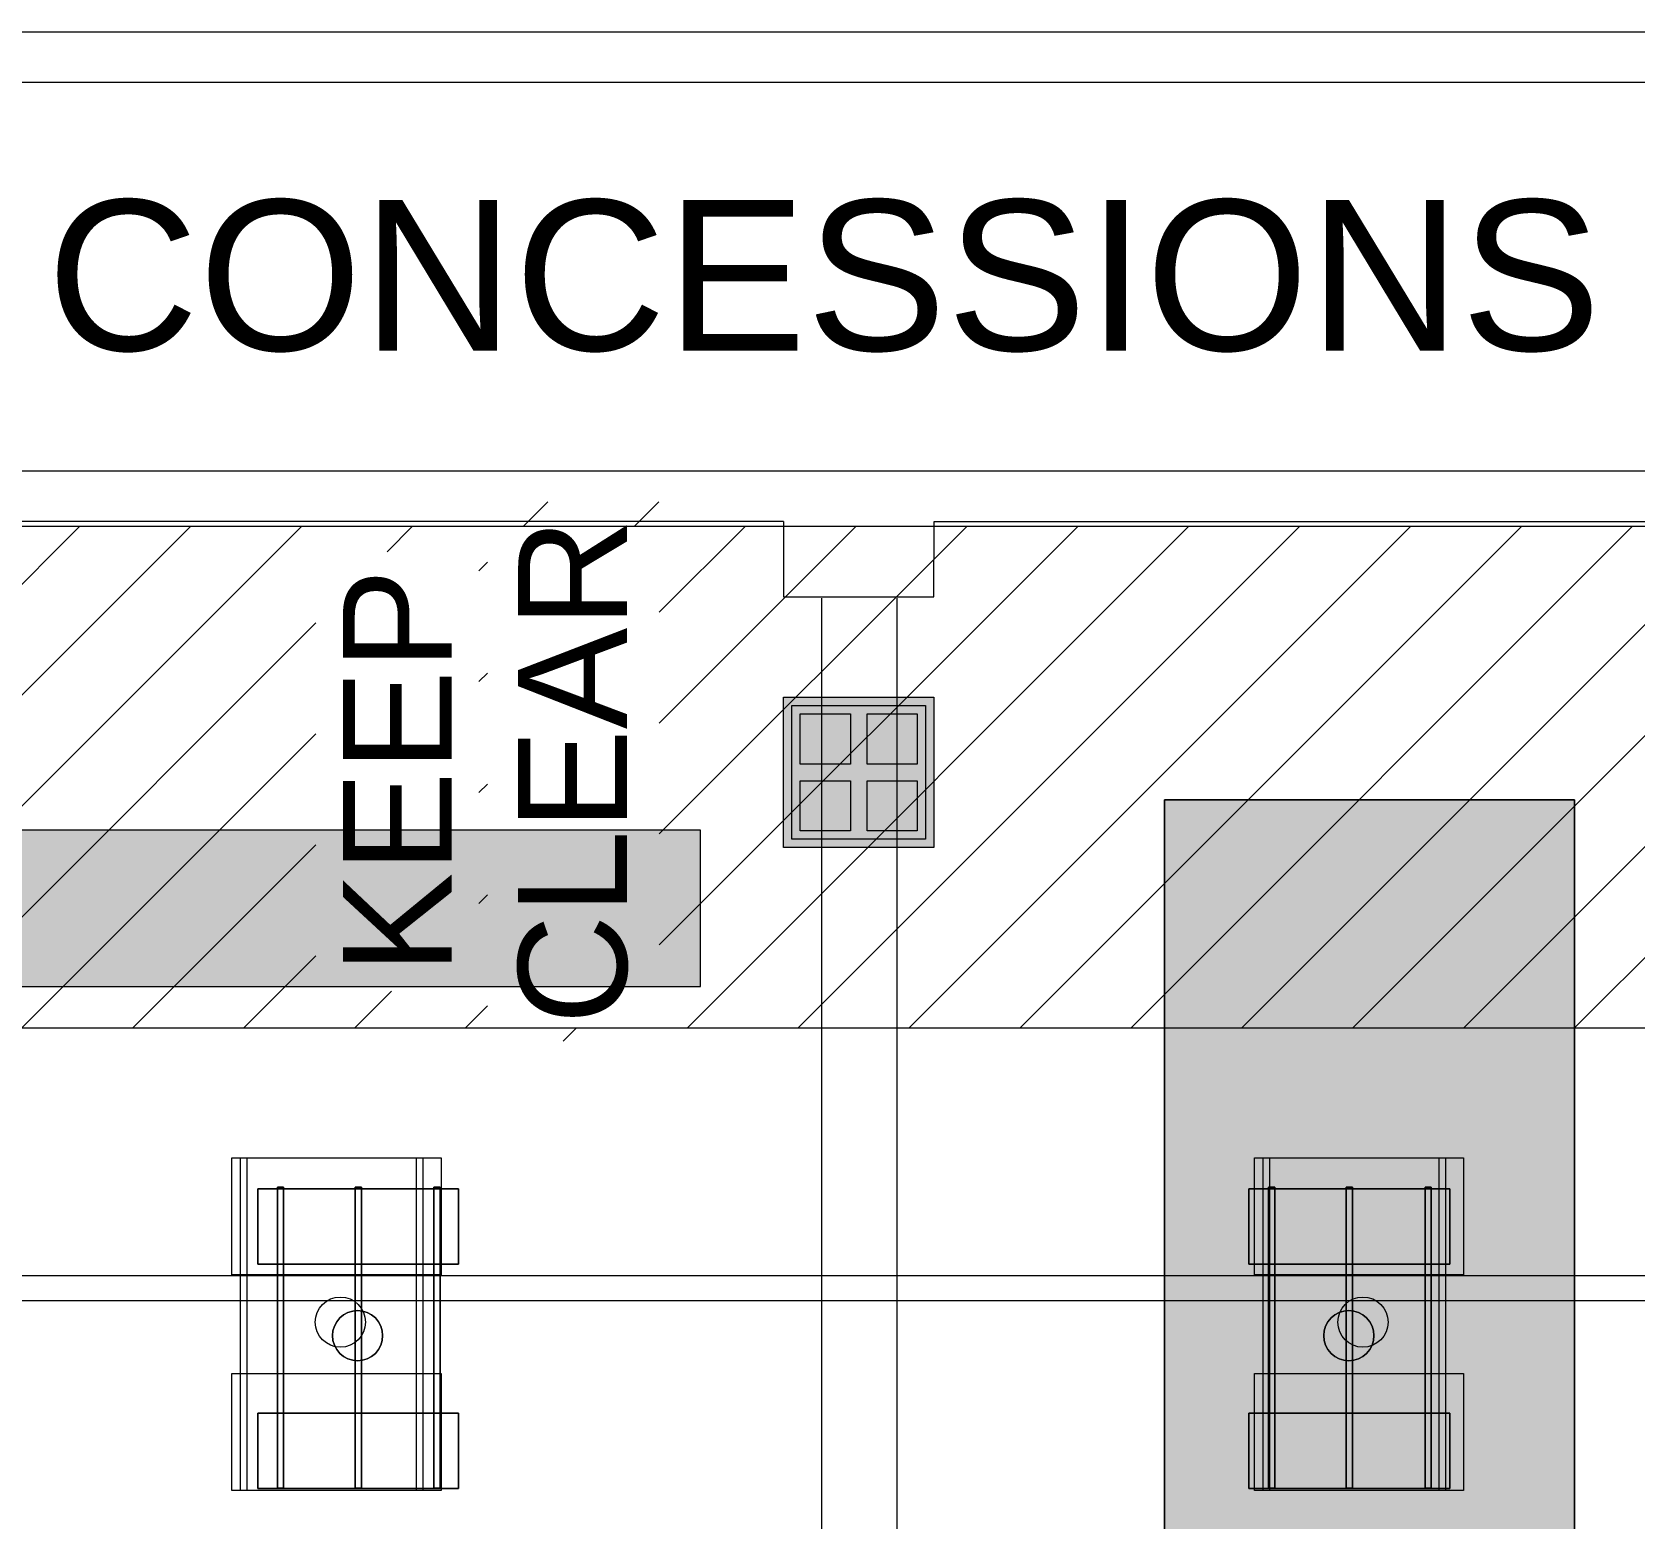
# Model space of a CAD drawing. Header units: inches. Extents: x -10671 to 1761, y -674 to 7170.
# Drawn here: x -3455.9 to -3072.7, y 3742.8 to 4098.3 of the extents above; entities that cross this region are included whole.
import ezdxf

# ---------------------------------------------------------------- set-up
doc = ezdxf.new("R2010")
doc.units = ezdxf.units.IN
doc.header["$LTSCALE"] = 19.2
doc.header["$MEASUREMENT"] = 0
for name, color, linetype, lineweight, true_color in [('DWG-bldg-utility box', 3, 'Continuous', 18, 0x00ff00), ('PDF', 6, 'Continuous', 5, 0xff00ff), ('Venue-Ceiling-HVAC', 7, 'Continuous', 5, 0xbbbbbb), ('Venue-Concession Area', 2, 'Continuous', 18, 0xffff00), ('Venue-Rigging Steel-High', 7, 'Continuous', 5, 0x800000), ('Venue-Rigging Steel-Low', 7, 'Continuous', 5, 0x0000dd), ('Venue-Text-Facility', 4, 'Continuous', 5, 0x00ffff)]:
    doc.layers.add(name, color=color, linetype=linetype, lineweight=lineweight, true_color=true_color)
for name, color, linetype, lineweight in [('Venue-Ceiling-Lights', 7, 'Continuous', 5), ('Venue-Floor Pockets', 7, 'Continuous', 5), ('Venue-Walls and Doors', 7, 'Continuous', 5)]:
    doc.layers.add(name, color=color, linetype=linetype, lineweight=lineweight)
doc.styles.add('Arial', font='Arial')
pattern_1 = [(45, (0, 0), (-13.25825, 13.25825), [])]

# ---------------------------------------------------------------- blocks, each defined once
blk = doc.blocks.new('FLOORBOX')
at = {"layer": 'Venue-Floor Pockets', "linetype": 'Continuous', "lineweight": 0, "true_color": 0xaaaaaa}
blk.add_hatch(color=253, dxfattribs=at).paths.add_polyline_path([(-18, 18), (18, 18), (18, -18), (-18, -18)])
at = {"layer": 'Venue-Floor Pockets', "linetype": 'Continuous', "lineweight": 0, "true_color": 0xbbbbbb}
blk.add_hatch(color=9, dxfattribs=at).paths.add_polyline_path([(-16, 16), (16, 16), (16, -16), (-16, -16)])
at = {"layer": 'Venue-Floor Pockets', "linetype": 'Continuous', "lineweight": 0, "true_color": 0xdddddd}
for points in [[(-14, 14), (-2, 14), (-2, 2), (-14, 2)], [(2, 14), (14, 14), (14, 2), (2, 2)], [(-14, -2), (-2, -2), (-2, -14), (-14, -14)], [(2, -2), (14, -2), (14, -14), (2, -14)]]:
    blk.add_hatch(color=254, dxfattribs=at).paths.add_polyline_path(points)
at = {"layer": 'Venue-Floor Pockets', "color": 7, "linetype": 'Continuous', "lineweight": 5, "flags": 128}
for points in [[(-18, 18), (18, 18), (18, -18), (-18, -18)], [(-16, 16), (16, 16), (16, -16), (-16, -16)], [(-14, 14), (-2, 14), (-2, 2), (-14, 2)], [(2, 14), (14, 14), (14, 2), (2, 2)], [(-14, -2), (-2, -2), (-2, -14), (-14, -14)], [(2, -2), (14, -2), (14, -14), (2, -14)]]:
    blk.add_lwpolyline(points, close=True, dxfattribs=at)
blk = doc.blocks.new('Group-1337-1')
at = {"layer": 'Venue-Ceiling-HVAC', "linetype": 'Continuous', "lineweight": 0, "true_color": 0xbbbbbb}
blk.add_hatch(color=9, dxfattribs=at).paths.add_polyline_path([(-3185.12, 3914.72), (-3087.12, 3914.72), (-3087.12, 3472.72), (-3185.12, 3472.72)])
at = {"layer": 'Venue-Ceiling-HVAC', "flags": 128}
blk.add_lwpolyline([(-3185.12, 3914.72), (-3087.12, 3914.72), (-3087.12, 3472.72), (-3185.12, 3472.72)], close=True, dxfattribs=at)
at = {"layer": 'Venue-Ceiling-HVAC'}
for points in [[(-3185.12, 3472.72, 510.05), (-3185.12, 3914.72, 510.05), (-3087.12, 3914.72, 510.05), (-3087.12, 3472.72, 510.05)], [(-3185.12, 3472.72, 510.05), (-3185.12, 3472.72, 564.05), (-3185.12, 3914.72, 564.05), (-3185.12, 3914.72, 510.05)], [(-3185.12, 3914.72, 510.05), (-3185.12, 3914.72, 564.05), (-3087.12, 3914.72, 564.05), (-3087.12, 3914.72, 510.05)], [(-3087.12, 3914.72, 510.05), (-3087.12, 3914.72, 564.05), (-3087.12, 3472.72, 564.05), (-3087.12, 3472.72, 510.05)]]:
    blk.add_3dface(points, dxfattribs=at)
blk = doc.blocks.new('Group-1542-1')
at = {"layer": 'PDF'}
for points, invisible_edges in [([(-3146.96, 3787.78, 398), (-3145.32, 3790.86, 398), (-3143.37, 3792.16, 398), (-3146.96, 3787.78, 398)], 15), ([(-3145.32, 3782.37, 398), (-3146.96, 3787.78, 398), (-3143.37, 3792.16, 398), (-3145.32, 3782.37, 398)], 15), ([(-3146.96, 3787.78, 398), (-3146.07, 3789.95, 398), (-3145.32, 3790.86, 398), (-3146.96, 3787.78, 398)], 13), ([(-3145.32, 3790.86, 388), (-3146.07, 3789.95, 388), (-3146.96, 3787.78, 388), (-3145.32, 3790.86, 388)], 14), ([(-3145.32, 3790.86, 388), (-3146.96, 3787.78, 388), (-3146.96, 3785.44, 388), (-3145.32, 3790.86, 388)], 15), ([(-3145.32, 3790.86, 388), (-3146.96, 3785.44, 388), (-3143.37, 3781.07, 388), (-3145.32, 3790.86, 388)], 15), ([(-3142.25, 3792.5, 388), (-3143.37, 3792.16, 388), (-3145.32, 3790.86, 388), (-3142.25, 3792.5, 388)], 14), ([(-3138.78, 3792.16, 388), (-3142.25, 3792.5, 388), (-3145.32, 3790.86, 388), (-3138.78, 3792.16, 388)], 15), ([(-3145.32, 3790.86, 398), (-3144.41, 3791.6, 398), (-3143.37, 3792.16, 398), (-3145.32, 3790.86, 398)], 12), ([(-3143.37, 3792.16, 398), (-3138.78, 3781.07, 398), (-3145.32, 3782.37, 398), (-3143.37, 3792.16, 398)], 15), ([(-3143.37, 3792.16, 388), (-3144.41, 3791.6, 388), (-3145.32, 3790.86, 388), (-3143.37, 3792.16, 388)], 12), ([(-3143.37, 3781.07, 388), (-3138.78, 3792.16, 388), (-3145.32, 3790.86, 388), (-3143.37, 3781.07, 388)], 15), ([(-3143.37, 3792.16, 398), (-3142.25, 3792.5, 398), (-3139.91, 3792.5, 398), (-3143.37, 3792.16, 398)], 14), ([(-3143.37, 3792.16, 398), (-3139.91, 3792.5, 398), (-3136.83, 3790.86, 398), (-3143.37, 3792.16, 398)], 15), ([(-3143.37, 3792.16, 398), (-3136.83, 3790.86, 398), (-3138.78, 3781.07, 398), (-3143.37, 3792.16, 398)], 15), ([(-3143.37, 3781.07, 388), (-3136.83, 3782.37, 388), (-3138.78, 3792.16, 388), (-3143.37, 3781.07, 388)], 15), ([(-3142.25, 3792.5, 398), (-3141.08, 3792.61, 398), (-3139.91, 3792.5, 398), (-3142.25, 3792.5, 398)], 12), ([(-3139.91, 3792.5, 388), (-3141.08, 3792.61, 388), (-3142.25, 3792.5, 388), (-3139.91, 3792.5, 388)], 12), ([(-3138.78, 3792.16, 388), (-3139.91, 3792.5, 388), (-3142.25, 3792.5, 388), (-3138.78, 3792.16, 388)], 14), ([(-3139.91, 3792.5, 398), (-3138.78, 3792.16, 398), (-3136.83, 3790.86, 398), (-3139.91, 3792.5, 398)], 14), ([(-3138.78, 3792.16, 398), (-3137.74, 3791.6, 398), (-3136.83, 3790.86, 398), (-3138.78, 3792.16, 398)], 12), ([(-3136.83, 3790.86, 388), (-3137.74, 3791.6, 388), (-3138.78, 3792.16, 388), (-3136.83, 3790.86, 388)], 12), ([(-3135.19, 3787.78, 388), (-3136.83, 3790.86, 388), (-3138.78, 3792.16, 388), (-3135.19, 3787.78, 388)], 15), ([(-3136.83, 3782.37, 388), (-3135.19, 3787.78, 388), (-3138.78, 3792.16, 388), (-3136.83, 3782.37, 388)], 15), ([(-3136.83, 3790.86, 398), (-3135.19, 3785.44, 398), (-3138.78, 3781.07, 398), (-3136.83, 3790.86, 398)], 15), ([(-3136.83, 3790.86, 398), (-3136.09, 3789.95, 398), (-3135.19, 3787.78, 398), (-3136.83, 3790.86, 398)], 14), ([(-3136.83, 3790.86, 398), (-3135.19, 3787.78, 398), (-3135.19, 3785.44, 398), (-3136.83, 3790.86, 398)], 15), ([(-3135.19, 3787.78, 388), (-3136.09, 3789.95, 388), (-3136.83, 3790.86, 388), (-3135.19, 3787.78, 388)], 13), ([(-3146.96, 3785.44, 398), (-3147.08, 3786.61, 398), (-3146.96, 3787.78, 398), (-3146.96, 3785.44, 398)], 12), ([(-3146.96, 3787.78, 388), (-3147.08, 3786.61, 388), (-3146.96, 3785.44, 388), (-3146.96, 3787.78, 388)], 12), ([(-3146.96, 3787.78, 398), (-3146.62, 3788.91, 398), (-3146.07, 3789.95, 398), (-3146.96, 3787.78, 398)], 12), ([(-3146.07, 3789.95, 388), (-3146.62, 3788.91, 388), (-3146.96, 3787.78, 388), (-3146.07, 3789.95, 388)], 12), ([(-3145.32, 3782.37, 398), (-3146.96, 3785.44, 398), (-3146.96, 3787.78, 398), (-3145.32, 3782.37, 398)], 15), ([(-3136.83, 3782.37, 388), (-3135.19, 3785.44, 388), (-3135.19, 3787.78, 388), (-3136.83, 3782.37, 388)], 15), ([(-3136.09, 3789.95, 398), (-3135.53, 3788.91, 398), (-3135.19, 3787.78, 398), (-3136.09, 3789.95, 398)], 12), ([(-3135.19, 3787.78, 388), (-3135.53, 3788.91, 388), (-3136.09, 3789.95, 388), (-3135.19, 3787.78, 388)], 12), ([(-3135.19, 3787.78, 398), (-3135.08, 3786.61, 398), (-3135.19, 3785.44, 398), (-3135.19, 3787.78, 398)], 12), ([(-3135.19, 3785.44, 388), (-3135.08, 3786.61, 388), (-3135.19, 3787.78, 388), (-3135.19, 3785.44, 388)], 12), ([(-3146.07, 3783.28, 398), (-3146.62, 3784.32, 398), (-3146.96, 3785.44, 398), (-3146.07, 3783.28, 398)], 12), ([(-3145.32, 3782.37, 398), (-3146.07, 3783.28, 398), (-3146.96, 3785.44, 398), (-3145.32, 3782.37, 398)], 14), ([(-3146.96, 3785.44, 388), (-3146.62, 3784.32, 388), (-3146.07, 3783.28, 388), (-3146.96, 3785.44, 388)], 12), ([(-3146.96, 3785.44, 388), (-3146.07, 3783.28, 388), (-3145.32, 3782.37, 388), (-3146.96, 3785.44, 388)], 13), ([(-3146.96, 3785.44, 388), (-3145.32, 3782.37, 388), (-3143.37, 3781.07, 388), (-3146.96, 3785.44, 388)], 15), ([(-3135.19, 3785.44, 398), (-3136.83, 3782.37, 398), (-3138.78, 3781.07, 398), (-3135.19, 3785.44, 398)], 15), ([(-3135.19, 3785.44, 398), (-3136.09, 3783.28, 398), (-3136.83, 3782.37, 398), (-3135.19, 3785.44, 398)], 13), ([(-3136.83, 3782.37, 388), (-3136.09, 3783.28, 388), (-3135.19, 3785.44, 388), (-3136.83, 3782.37, 388)], 14), ([(-3135.19, 3785.44, 398), (-3135.53, 3784.32, 398), (-3136.09, 3783.28, 398), (-3135.19, 3785.44, 398)], 12), ([(-3136.09, 3783.28, 388), (-3135.53, 3784.32, 388), (-3135.19, 3785.44, 388), (-3136.09, 3783.28, 388)], 12), ([(-3143.37, 3781.07, 398), (-3144.41, 3781.63, 398), (-3145.32, 3782.37, 398), (-3143.37, 3781.07, 398)], 12), ([(-3142.25, 3780.73, 398), (-3143.37, 3781.07, 398), (-3145.32, 3782.37, 398), (-3142.25, 3780.73, 398)], 14), ([(-3138.78, 3781.07, 398), (-3142.25, 3780.73, 398), (-3145.32, 3782.37, 398), (-3138.78, 3781.07, 398)], 15), ([(-3145.32, 3782.37, 388), (-3144.41, 3781.63, 388), (-3143.37, 3781.07, 388), (-3145.32, 3782.37, 388)], 12), ([(-3143.37, 3781.07, 388), (-3139.91, 3780.73, 388), (-3136.83, 3782.37, 388), (-3143.37, 3781.07, 388)], 15), ([(-3143.37, 3781.07, 388), (-3142.25, 3780.73, 388), (-3139.91, 3780.73, 388), (-3143.37, 3781.07, 388)], 14), ([(-3138.78, 3781.07, 398), (-3139.91, 3780.73, 398), (-3142.25, 3780.73, 398), (-3138.78, 3781.07, 398)], 14), ([(-3139.91, 3780.73, 398), (-3141.08, 3780.61, 398), (-3142.25, 3780.73, 398), (-3139.91, 3780.73, 398)], 12), ([(-3142.25, 3780.73, 388), (-3141.08, 3780.61, 388), (-3139.91, 3780.73, 388), (-3142.25, 3780.73, 388)], 12), ([(-3139.91, 3780.73, 388), (-3138.78, 3781.07, 388), (-3136.83, 3782.37, 388), (-3139.91, 3780.73, 388)], 14), ([(-3136.83, 3782.37, 398), (-3137.74, 3781.63, 398), (-3138.78, 3781.07, 398), (-3136.83, 3782.37, 398)], 12), ([(-3138.78, 3781.07, 388), (-3137.74, 3781.63, 388), (-3136.83, 3782.37, 388), (-3138.78, 3781.07, 388)], 12)]:
    blk.add_3dface(points, dxfattribs=dict(at, invisible_edges=invisible_edges))
for points in [[(-3146.07, 3789.95, 388), (-3146.07, 3789.95, 398), (-3145.32, 3790.86, 398), (-3145.32, 3790.86, 388)], [(-3145.32, 3790.86, 388), (-3145.32, 3790.86, 398), (-3144.41, 3791.6, 398), (-3144.41, 3791.6, 388)], [(-3144.41, 3791.6, 388), (-3144.41, 3791.6, 398), (-3143.37, 3792.16, 398), (-3143.37, 3792.16, 388)], [(-3143.37, 3792.16, 388), (-3143.37, 3792.16, 398), (-3142.25, 3792.5, 398), (-3142.25, 3792.5, 388)], [(-3142.25, 3792.5, 388), (-3142.25, 3792.5, 398), (-3141.08, 3792.61, 398), (-3141.08, 3792.61, 388)], [(-3141.08, 3792.61, 388), (-3141.08, 3792.61, 398), (-3139.91, 3792.5, 398), (-3139.91, 3792.5, 388)], [(-3139.91, 3792.5, 388), (-3139.91, 3792.5, 398), (-3138.78, 3792.16, 398), (-3138.78, 3792.16, 388)], [(-3138.78, 3792.16, 388), (-3138.78, 3792.16, 398), (-3137.74, 3791.6, 398), (-3137.74, 3791.6, 388)], [(-3137.74, 3791.6, 388), (-3137.74, 3791.6, 398), (-3136.83, 3790.86, 398), (-3136.83, 3790.86, 388)], [(-3136.83, 3790.86, 388), (-3136.83, 3790.86, 398), (-3136.09, 3789.95, 398), (-3136.09, 3789.95, 388)], [(-3147.08, 3786.61, 388), (-3147.08, 3786.61, 398), (-3146.96, 3787.78, 398), (-3146.96, 3787.78, 388)], [(-3146.96, 3785.44, 388), (-3146.96, 3785.44, 398), (-3147.08, 3786.61, 398), (-3147.08, 3786.61, 388)], [(-3146.96, 3787.78, 388), (-3146.96, 3787.78, 398), (-3146.62, 3788.91, 398), (-3146.62, 3788.91, 388)], [(-3146.62, 3788.91, 388), (-3146.62, 3788.91, 398), (-3146.07, 3789.95, 398), (-3146.07, 3789.95, 388)], [(-3136.09, 3789.95, 388), (-3136.09, 3789.95, 398), (-3135.53, 3788.91, 398), (-3135.53, 3788.91, 388)], [(-3135.53, 3788.91, 388), (-3135.53, 3788.91, 398), (-3135.19, 3787.78, 398), (-3135.19, 3787.78, 388)], [(-3135.19, 3787.78, 388), (-3135.19, 3787.78, 398), (-3135.08, 3786.61, 398), (-3135.08, 3786.61, 388)], [(-3135.08, 3786.61, 388), (-3135.08, 3786.61, 398), (-3135.19, 3785.44, 398), (-3135.19, 3785.44, 388)], [(-3146.62, 3784.32, 388), (-3146.62, 3784.32, 398), (-3146.96, 3785.44, 398), (-3146.96, 3785.44, 388)], [(-3146.07, 3783.28, 388), (-3146.07, 3783.28, 398), (-3146.62, 3784.32, 398), (-3146.62, 3784.32, 388)], [(-3145.32, 3782.37, 388), (-3145.32, 3782.37, 398), (-3146.07, 3783.28, 398), (-3146.07, 3783.28, 388)], [(-3136.09, 3783.28, 388), (-3136.09, 3783.28, 398), (-3136.83, 3782.37, 398), (-3136.83, 3782.37, 388)], [(-3135.53, 3784.32, 388), (-3135.53, 3784.32, 398), (-3136.09, 3783.28, 398), (-3136.09, 3783.28, 388)], [(-3135.19, 3785.44, 388), (-3135.19, 3785.44, 398), (-3135.53, 3784.32, 398), (-3135.53, 3784.32, 388)], [(-3144.41, 3781.63, 388), (-3144.41, 3781.63, 398), (-3145.32, 3782.37, 398), (-3145.32, 3782.37, 388)], [(-3143.37, 3781.07, 388), (-3143.37, 3781.07, 398), (-3144.41, 3781.63, 398), (-3144.41, 3781.63, 388)], [(-3142.25, 3780.73, 388), (-3142.25, 3780.73, 398), (-3143.37, 3781.07, 398), (-3143.37, 3781.07, 388)], [(-3141.08, 3780.61, 388), (-3141.08, 3780.61, 398), (-3142.25, 3780.73, 398), (-3142.25, 3780.73, 388)], [(-3139.91, 3780.73, 388), (-3139.91, 3780.73, 398), (-3141.08, 3780.61, 398), (-3141.08, 3780.61, 388)], [(-3138.78, 3781.07, 388), (-3138.78, 3781.07, 398), (-3139.91, 3780.73, 398), (-3139.91, 3780.73, 388)], [(-3137.74, 3781.63, 388), (-3137.74, 3781.63, 398), (-3138.78, 3781.07, 398), (-3138.78, 3781.07, 388)], [(-3136.83, 3782.37, 388), (-3136.83, 3782.37, 398), (-3137.74, 3781.63, 398), (-3137.74, 3781.63, 388)]]:
    blk.add_3dface(points, dxfattribs=at)
blk = doc.blocks.new('Group-1543-1')
at = {"layer": 'PDF'}
for points in [[(-3164.95, 3821.72, 393.91), (-3164.95, 3821.72, 397.91), (-3116.95, 3821.72, 397.91), (-3116.95, 3821.72, 393.91)], [(-3164.95, 3803.72, 393.91), (-3164.95, 3803.72, 397.91), (-3164.95, 3821.72, 397.91), (-3164.95, 3821.72, 393.91)], [(-3116.95, 3821.72, 397.91), (-3164.95, 3821.72, 397.91), (-3164.95, 3803.72, 397.91), (-3116.95, 3803.72, 397.91)], [(-3116.95, 3803.72, 393.91), (-3164.95, 3803.72, 393.91), (-3164.95, 3821.72, 393.91), (-3116.95, 3821.72, 393.91)], [(-3116.95, 3821.72, 393.91), (-3116.95, 3821.72, 397.91), (-3116.95, 3803.72, 397.91), (-3116.95, 3803.72, 393.91)], [(-3116.95, 3803.72, 393.91), (-3116.95, 3803.72, 397.91), (-3164.95, 3803.72, 397.91), (-3164.95, 3803.72, 393.91)]]:
    blk.add_3dface(points, dxfattribs=at)
blk = doc.blocks.new('Group-1544-1')
at = {"layer": 'PDF'}
for points in [[(-3122.85, 3822.11, 397.97), (-3122.85, 3822.11, 398.97), (-3121.35, 3822.11, 398.97), (-3121.35, 3822.11, 397.97)], [(-3122.85, 3750.11, 397.97), (-3122.85, 3750.11, 398.97), (-3122.85, 3822.11, 398.97), (-3122.85, 3822.11, 397.97)], [(-3121.35, 3822.11, 398.97), (-3122.85, 3822.11, 398.97), (-3122.85, 3750.11, 398.97), (-3121.35, 3750.11, 398.97)], [(-3121.35, 3750.11, 397.97), (-3122.85, 3750.11, 397.97), (-3122.85, 3822.11, 397.97), (-3121.35, 3822.11, 397.97)], [(-3121.35, 3822.11, 397.97), (-3121.35, 3822.11, 398.97), (-3121.35, 3750.11, 398.97), (-3121.35, 3750.11, 397.97)], [(-3121.35, 3750.11, 397.97), (-3121.35, 3750.11, 398.97), (-3122.85, 3750.11, 398.97), (-3122.85, 3750.11, 397.97)]]:
    blk.add_3dface(points, dxfattribs=at)
blk = doc.blocks.new('Group-1545-1')
at = {"layer": 'PDF'}
for points in [[(-3141.67, 3822.11, 397.97), (-3141.67, 3822.11, 398.97), (-3140.17, 3822.11, 398.97), (-3140.17, 3822.11, 397.97)], [(-3141.67, 3750.11, 397.97), (-3141.67, 3750.11, 398.97), (-3141.67, 3822.11, 398.97), (-3141.67, 3822.11, 397.97)], [(-3140.17, 3822.11, 398.97), (-3141.67, 3822.11, 398.97), (-3141.67, 3750.11, 398.97), (-3140.17, 3750.11, 398.97)], [(-3140.17, 3750.11, 397.97), (-3141.67, 3750.11, 397.97), (-3141.67, 3822.11, 397.97), (-3140.17, 3822.11, 397.97)], [(-3140.17, 3822.11, 397.97), (-3140.17, 3822.11, 398.97), (-3140.17, 3750.11, 398.97), (-3140.17, 3750.11, 397.97)], [(-3140.17, 3750.11, 397.97), (-3140.17, 3750.11, 398.97), (-3141.67, 3750.11, 398.97), (-3141.67, 3750.11, 397.97)]]:
    blk.add_3dface(points, dxfattribs=at)
blk = doc.blocks.new('Group-1546-1')
at = {"layer": 'PDF'}
for points in [[(-3160.26, 3822.11, 397.97), (-3160.26, 3822.11, 398.97), (-3158.76, 3822.11, 398.97), (-3158.76, 3822.11, 397.97)], [(-3160.26, 3750.11, 397.97), (-3160.26, 3750.11, 398.97), (-3160.26, 3822.11, 398.97), (-3160.26, 3822.11, 397.97)], [(-3158.76, 3822.11, 398.97), (-3160.26, 3822.11, 398.97), (-3160.26, 3750.11, 398.97), (-3158.76, 3750.11, 398.97)], [(-3158.76, 3750.11, 397.97), (-3160.26, 3750.11, 397.97), (-3160.26, 3822.11, 397.97), (-3158.76, 3822.11, 397.97)], [(-3158.76, 3822.11, 397.97), (-3158.76, 3822.11, 398.97), (-3158.76, 3750.11, 398.97), (-3158.76, 3750.11, 397.97)], [(-3158.76, 3750.11, 397.97), (-3158.76, 3750.11, 398.97), (-3160.26, 3750.11, 398.97), (-3160.26, 3750.11, 397.97)]]:
    blk.add_3dface(points, dxfattribs=at)
blk = doc.blocks.new('Group-1547-1')
at = {"layer": 'PDF'}
for points in [[(-3164.95, 3768.09, 393.91), (-3164.95, 3768.09, 397.91), (-3116.95, 3768.09, 397.91), (-3116.95, 3768.09, 393.91)], [(-3164.95, 3750.09, 393.91), (-3164.95, 3750.09, 397.91), (-3164.95, 3768.09, 397.91), (-3164.95, 3768.09, 393.91)], [(-3116.95, 3768.09, 397.91), (-3164.95, 3768.09, 397.91), (-3164.95, 3750.09, 397.91), (-3116.95, 3750.09, 397.91)], [(-3116.95, 3750.09, 393.91), (-3164.95, 3750.09, 393.91), (-3164.95, 3768.09, 393.91), (-3116.95, 3768.09, 393.91)], [(-3116.95, 3768.09, 393.91), (-3116.95, 3768.09, 397.91), (-3116.95, 3750.09, 397.91), (-3116.95, 3750.09, 393.91)], [(-3116.95, 3750.09, 393.91), (-3116.95, 3750.09, 397.91), (-3164.95, 3750.09, 397.91), (-3164.95, 3750.09, 393.91)]]:
    blk.add_3dface(points, dxfattribs=at)
blk = doc.blocks.new('Group-1548-1')
at = {"layer": 'PDF'}
for name in ['Group-1543-1', 'Group-1546-1', 'Group-1545-1', 'Group-1544-1', 'Group-1542-1', 'Group-1547-1']:
    blk.add_blockref(name, (0, 0), dxfattribs=at)
blk = doc.blocks.new('Group-1626-1')
at = {"layer": 'PDF'}
for points, invisible_edges in [([(-3383.96, 3787.78, 398), (-3382.32, 3790.86, 398), (-3380.37, 3792.16, 398), (-3383.96, 3787.78, 398)], 15), ([(-3383.96, 3785.44, 398), (-3383.96, 3787.78, 398), (-3380.37, 3792.16, 398), (-3383.96, 3785.44, 398)], 15), ([(-3383.96, 3785.44, 398), (-3380.37, 3792.16, 398), (-3375.78, 3792.16, 398), (-3383.96, 3785.44, 398)], 15), ([(-3383.96, 3785.44, 398), (-3375.78, 3792.16, 398), (-3372.19, 3785.44, 398), (-3383.96, 3785.44, 398)], 15), ([(-3380.37, 3792.16, 388), (-3382.32, 3790.86, 388), (-3383.96, 3787.78, 388), (-3380.37, 3792.16, 388)], 15), ([(-3372.19, 3787.78, 388), (-3380.37, 3792.16, 388), (-3383.96, 3787.78, 388), (-3372.19, 3787.78, 388)], 15), ([(-3383.96, 3787.78, 398), (-3383.07, 3789.95, 398), (-3382.32, 3790.86, 398), (-3383.96, 3787.78, 398)], 13), ([(-3382.32, 3790.86, 388), (-3383.07, 3789.95, 388), (-3383.96, 3787.78, 388), (-3382.32, 3790.86, 388)], 14), ([(-3382.32, 3790.86, 398), (-3381.41, 3791.6, 398), (-3380.37, 3792.16, 398), (-3382.32, 3790.86, 398)], 12), ([(-3380.37, 3792.16, 388), (-3381.41, 3791.6, 388), (-3382.32, 3790.86, 388), (-3380.37, 3792.16, 388)], 12), ([(-3380.37, 3792.16, 398), (-3379.25, 3792.5, 398), (-3376.91, 3792.5, 398), (-3380.37, 3792.16, 398)], 14), ([(-3380.37, 3792.16, 398), (-3376.91, 3792.5, 398), (-3375.78, 3792.16, 398), (-3380.37, 3792.16, 398)], 13), ([(-3376.91, 3792.5, 388), (-3379.25, 3792.5, 388), (-3380.37, 3792.16, 388), (-3376.91, 3792.5, 388)], 13), ([(-3375.78, 3792.16, 388), (-3376.91, 3792.5, 388), (-3380.37, 3792.16, 388), (-3375.78, 3792.16, 388)], 14), ([(-3372.19, 3787.78, 388), (-3375.78, 3792.16, 388), (-3380.37, 3792.16, 388), (-3372.19, 3787.78, 388)], 15), ([(-3379.25, 3792.5, 398), (-3378.08, 3792.61, 398), (-3376.91, 3792.5, 398), (-3379.25, 3792.5, 398)], 12), ([(-3376.91, 3792.5, 388), (-3378.08, 3792.61, 388), (-3379.25, 3792.5, 388), (-3376.91, 3792.5, 388)], 12), ([(-3375.78, 3792.16, 398), (-3374.74, 3791.6, 398), (-3373.83, 3790.86, 398), (-3375.78, 3792.16, 398)], 12), ([(-3375.78, 3792.16, 398), (-3373.83, 3790.86, 398), (-3373.09, 3789.95, 398), (-3375.78, 3792.16, 398)], 13), ([(-3375.78, 3792.16, 398), (-3373.09, 3789.95, 398), (-3372.19, 3785.44, 398), (-3375.78, 3792.16, 398)], 15), ([(-3373.83, 3790.86, 388), (-3374.74, 3791.6, 388), (-3375.78, 3792.16, 388), (-3373.83, 3790.86, 388)], 12), ([(-3373.09, 3789.95, 388), (-3373.83, 3790.86, 388), (-3375.78, 3792.16, 388), (-3373.09, 3789.95, 388)], 14), ([(-3372.19, 3787.78, 388), (-3373.09, 3789.95, 388), (-3375.78, 3792.16, 388), (-3372.19, 3787.78, 388)], 15), ([(-3383.96, 3785.44, 398), (-3384.08, 3786.61, 398), (-3383.96, 3787.78, 398), (-3383.96, 3785.44, 398)], 12), ([(-3383.96, 3787.78, 388), (-3384.08, 3786.61, 388), (-3383.96, 3785.44, 388), (-3383.96, 3787.78, 388)], 12), ([(-3383.96, 3787.78, 398), (-3383.62, 3788.91, 398), (-3383.07, 3789.95, 398), (-3383.96, 3787.78, 398)], 12), ([(-3383.07, 3789.95, 388), (-3383.62, 3788.91, 388), (-3383.96, 3787.78, 388), (-3383.07, 3789.95, 388)], 12), ([(-3383.96, 3787.78, 388), (-3383.96, 3785.44, 388), (-3380.37, 3781.07, 388), (-3383.96, 3787.78, 388)], 15), ([(-3383.96, 3787.78, 388), (-3380.37, 3781.07, 388), (-3375.78, 3781.07, 388), (-3383.96, 3787.78, 388)], 15), ([(-3383.96, 3787.78, 388), (-3375.78, 3781.07, 388), (-3372.19, 3787.78, 388), (-3383.96, 3787.78, 388)], 15), ([(-3375.78, 3781.07, 388), (-3373.09, 3783.28, 388), (-3372.19, 3787.78, 388), (-3375.78, 3781.07, 388)], 15), ([(-3373.09, 3789.95, 398), (-3372.53, 3788.91, 398), (-3372.19, 3787.78, 398), (-3373.09, 3789.95, 398)], 12), ([(-3373.09, 3789.95, 398), (-3372.19, 3787.78, 398), (-3372.19, 3785.44, 398), (-3373.09, 3789.95, 398)], 15), ([(-3372.19, 3787.78, 388), (-3372.53, 3788.91, 388), (-3373.09, 3789.95, 388), (-3372.19, 3787.78, 388)], 12), ([(-3373.09, 3783.28, 388), (-3372.19, 3785.44, 388), (-3372.19, 3787.78, 388), (-3373.09, 3783.28, 388)], 15), ([(-3372.19, 3787.78, 398), (-3372.08, 3786.61, 398), (-3372.19, 3785.44, 398), (-3372.19, 3787.78, 398)], 12), ([(-3372.19, 3785.44, 388), (-3372.08, 3786.61, 388), (-3372.19, 3787.78, 388), (-3372.19, 3785.44, 388)], 12), ([(-3383.07, 3783.28, 398), (-3383.62, 3784.32, 398), (-3383.96, 3785.44, 398), (-3383.07, 3783.28, 398)], 12), ([(-3382.32, 3782.37, 398), (-3383.07, 3783.28, 398), (-3383.96, 3785.44, 398), (-3382.32, 3782.37, 398)], 14), ([(-3380.37, 3781.07, 398), (-3382.32, 3782.37, 398), (-3383.96, 3785.44, 398), (-3380.37, 3781.07, 398)], 15), ([(-3372.19, 3785.44, 398), (-3380.37, 3781.07, 398), (-3383.96, 3785.44, 398), (-3372.19, 3785.44, 398)], 15), ([(-3383.96, 3785.44, 388), (-3383.62, 3784.32, 388), (-3383.07, 3783.28, 388), (-3383.96, 3785.44, 388)], 12), ([(-3383.96, 3785.44, 388), (-3383.07, 3783.28, 388), (-3382.32, 3782.37, 388), (-3383.96, 3785.44, 388)], 13), ([(-3383.96, 3785.44, 388), (-3382.32, 3782.37, 388), (-3380.37, 3781.07, 388), (-3383.96, 3785.44, 388)], 15), ([(-3372.19, 3785.44, 398), (-3375.78, 3781.07, 398), (-3380.37, 3781.07, 398), (-3372.19, 3785.44, 398)], 15), ([(-3372.19, 3785.44, 398), (-3373.09, 3783.28, 398), (-3375.78, 3781.07, 398), (-3372.19, 3785.44, 398)], 15), ([(-3373.09, 3783.28, 398), (-3373.83, 3782.37, 398), (-3375.78, 3781.07, 398), (-3373.09, 3783.28, 398)], 14), ([(-3375.78, 3781.07, 388), (-3373.83, 3782.37, 388), (-3373.09, 3783.28, 388), (-3375.78, 3781.07, 388)], 13), ([(-3372.19, 3785.44, 398), (-3372.53, 3784.32, 398), (-3373.09, 3783.28, 398), (-3372.19, 3785.44, 398)], 12), ([(-3373.09, 3783.28, 388), (-3372.53, 3784.32, 388), (-3372.19, 3785.44, 388), (-3373.09, 3783.28, 388)], 12), ([(-3380.37, 3781.07, 398), (-3381.41, 3781.63, 398), (-3382.32, 3782.37, 398), (-3380.37, 3781.07, 398)], 12), ([(-3382.32, 3782.37, 388), (-3381.41, 3781.63, 388), (-3380.37, 3781.07, 388), (-3382.32, 3782.37, 388)], 12), ([(-3376.91, 3780.73, 398), (-3379.25, 3780.73, 398), (-3380.37, 3781.07, 398), (-3376.91, 3780.73, 398)], 13), ([(-3375.78, 3781.07, 398), (-3376.91, 3780.73, 398), (-3380.37, 3781.07, 398), (-3375.78, 3781.07, 398)], 14), ([(-3380.37, 3781.07, 388), (-3379.25, 3780.73, 388), (-3376.91, 3780.73, 388), (-3380.37, 3781.07, 388)], 14), ([(-3380.37, 3781.07, 388), (-3376.91, 3780.73, 388), (-3375.78, 3781.07, 388), (-3380.37, 3781.07, 388)], 13), ([(-3376.91, 3780.73, 398), (-3378.08, 3780.61, 398), (-3379.25, 3780.73, 398), (-3376.91, 3780.73, 398)], 12), ([(-3379.25, 3780.73, 388), (-3378.08, 3780.61, 388), (-3376.91, 3780.73, 388), (-3379.25, 3780.73, 388)], 12), ([(-3373.83, 3782.37, 398), (-3374.74, 3781.63, 398), (-3375.78, 3781.07, 398), (-3373.83, 3782.37, 398)], 12), ([(-3375.78, 3781.07, 388), (-3374.74, 3781.63, 388), (-3373.83, 3782.37, 388), (-3375.78, 3781.07, 388)], 12)]:
    blk.add_3dface(points, dxfattribs=dict(at, invisible_edges=invisible_edges))
for points in [[(-3383.07, 3789.95, 388), (-3383.07, 3789.95, 398), (-3382.32, 3790.86, 398), (-3382.32, 3790.86, 388)], [(-3382.32, 3790.86, 388), (-3382.32, 3790.86, 398), (-3381.41, 3791.6, 398), (-3381.41, 3791.6, 388)], [(-3381.41, 3791.6, 388), (-3381.41, 3791.6, 398), (-3380.37, 3792.16, 398), (-3380.37, 3792.16, 388)], [(-3380.37, 3792.16, 388), (-3380.37, 3792.16, 398), (-3379.25, 3792.5, 398), (-3379.25, 3792.5, 388)], [(-3379.25, 3792.5, 388), (-3379.25, 3792.5, 398), (-3378.08, 3792.61, 398), (-3378.08, 3792.61, 388)], [(-3378.08, 3792.61, 388), (-3378.08, 3792.61, 398), (-3376.91, 3792.5, 398), (-3376.91, 3792.5, 388)], [(-3376.91, 3792.5, 388), (-3376.91, 3792.5, 398), (-3375.78, 3792.16, 398), (-3375.78, 3792.16, 388)], [(-3375.78, 3792.16, 388), (-3375.78, 3792.16, 398), (-3374.74, 3791.6, 398), (-3374.74, 3791.6, 388)], [(-3374.74, 3791.6, 388), (-3374.74, 3791.6, 398), (-3373.83, 3790.86, 398), (-3373.83, 3790.86, 388)], [(-3373.83, 3790.86, 388), (-3373.83, 3790.86, 398), (-3373.09, 3789.95, 398), (-3373.09, 3789.95, 388)], [(-3384.08, 3786.61, 388), (-3384.08, 3786.61, 398), (-3383.96, 3787.78, 398), (-3383.96, 3787.78, 388)], [(-3383.96, 3785.44, 388), (-3383.96, 3785.44, 398), (-3384.08, 3786.61, 398), (-3384.08, 3786.61, 388)], [(-3383.96, 3787.78, 388), (-3383.96, 3787.78, 398), (-3383.62, 3788.91, 398), (-3383.62, 3788.91, 388)], [(-3383.62, 3788.91, 388), (-3383.62, 3788.91, 398), (-3383.07, 3789.95, 398), (-3383.07, 3789.95, 388)], [(-3373.09, 3789.95, 388), (-3373.09, 3789.95, 398), (-3372.53, 3788.91, 398), (-3372.53, 3788.91, 388)], [(-3372.53, 3788.91, 388), (-3372.53, 3788.91, 398), (-3372.19, 3787.78, 398), (-3372.19, 3787.78, 388)], [(-3372.19, 3787.78, 388), (-3372.19, 3787.78, 398), (-3372.08, 3786.61, 398), (-3372.08, 3786.61, 388)], [(-3372.08, 3786.61, 388), (-3372.08, 3786.61, 398), (-3372.19, 3785.44, 398), (-3372.19, 3785.44, 388)], [(-3383.62, 3784.32, 388), (-3383.62, 3784.32, 398), (-3383.96, 3785.44, 398), (-3383.96, 3785.44, 388)], [(-3383.07, 3783.28, 388), (-3383.07, 3783.28, 398), (-3383.62, 3784.32, 398), (-3383.62, 3784.32, 388)], [(-3382.32, 3782.37, 388), (-3382.32, 3782.37, 398), (-3383.07, 3783.28, 398), (-3383.07, 3783.28, 388)], [(-3373.09, 3783.28, 388), (-3373.09, 3783.28, 398), (-3373.83, 3782.37, 398), (-3373.83, 3782.37, 388)], [(-3372.53, 3784.32, 388), (-3372.53, 3784.32, 398), (-3373.09, 3783.28, 398), (-3373.09, 3783.28, 388)], [(-3372.19, 3785.44, 388), (-3372.19, 3785.44, 398), (-3372.53, 3784.32, 398), (-3372.53, 3784.32, 388)], [(-3381.41, 3781.63, 388), (-3381.41, 3781.63, 398), (-3382.32, 3782.37, 398), (-3382.32, 3782.37, 388)], [(-3380.37, 3781.07, 388), (-3380.37, 3781.07, 398), (-3381.41, 3781.63, 398), (-3381.41, 3781.63, 388)], [(-3379.25, 3780.73, 388), (-3379.25, 3780.73, 398), (-3380.37, 3781.07, 398), (-3380.37, 3781.07, 388)], [(-3378.08, 3780.61, 388), (-3378.08, 3780.61, 398), (-3379.25, 3780.73, 398), (-3379.25, 3780.73, 388)], [(-3376.91, 3780.73, 388), (-3376.91, 3780.73, 398), (-3378.08, 3780.61, 398), (-3378.08, 3780.61, 388)], [(-3375.78, 3781.07, 388), (-3375.78, 3781.07, 398), (-3376.91, 3780.73, 398), (-3376.91, 3780.73, 388)], [(-3374.74, 3781.63, 388), (-3374.74, 3781.63, 398), (-3375.78, 3781.07, 398), (-3375.78, 3781.07, 388)], [(-3373.83, 3782.37, 388), (-3373.83, 3782.37, 398), (-3374.74, 3781.63, 398), (-3374.74, 3781.63, 388)]]:
    blk.add_3dface(points, dxfattribs=at)
blk = doc.blocks.new('Group-1627-1')
at = {"layer": 'PDF'}
for points in [[(-3401.95, 3821.72, 393.91), (-3401.95, 3821.72, 397.91), (-3353.95, 3821.72, 397.91), (-3353.95, 3821.72, 393.91)], [(-3401.95, 3803.72, 393.91), (-3401.95, 3803.72, 397.91), (-3401.95, 3821.72, 397.91), (-3401.95, 3821.72, 393.91)], [(-3353.95, 3821.72, 397.91), (-3401.95, 3821.72, 397.91), (-3401.95, 3803.72, 397.91), (-3353.95, 3803.72, 397.91)], [(-3353.95, 3803.72, 393.91), (-3401.95, 3803.72, 393.91), (-3401.95, 3821.72, 393.91), (-3353.95, 3821.72, 393.91)], [(-3353.95, 3821.72, 393.91), (-3353.95, 3821.72, 397.91), (-3353.95, 3803.72, 397.91), (-3353.95, 3803.72, 393.91)], [(-3353.95, 3803.72, 393.91), (-3353.95, 3803.72, 397.91), (-3401.95, 3803.72, 397.91), (-3401.95, 3803.72, 393.91)]]:
    blk.add_3dface(points, dxfattribs=at)
blk = doc.blocks.new('Group-1628-1')
at = {"layer": 'PDF'}
for points in [[(-3359.85, 3822.11, 397.97), (-3359.85, 3822.11, 398.97), (-3358.35, 3822.11, 398.97), (-3358.35, 3822.11, 397.97)], [(-3359.85, 3750.11, 397.97), (-3359.85, 3750.11, 398.97), (-3359.85, 3822.11, 398.97), (-3359.85, 3822.11, 397.97)], [(-3358.35, 3822.11, 398.97), (-3359.85, 3822.11, 398.97), (-3359.85, 3750.11, 398.97), (-3358.35, 3750.11, 398.97)], [(-3358.35, 3750.11, 397.97), (-3359.85, 3750.11, 397.97), (-3359.85, 3822.11, 397.97), (-3358.35, 3822.11, 397.97)], [(-3358.35, 3822.11, 397.97), (-3358.35, 3822.11, 398.97), (-3358.35, 3750.11, 398.97), (-3358.35, 3750.11, 397.97)], [(-3358.35, 3750.11, 397.97), (-3358.35, 3750.11, 398.97), (-3359.85, 3750.11, 398.97), (-3359.85, 3750.11, 397.97)]]:
    blk.add_3dface(points, dxfattribs=at)
blk = doc.blocks.new('Group-1629-1')
at = {"layer": 'PDF'}
for points in [[(-3378.67, 3822.11, 397.97), (-3378.67, 3822.11, 398.97), (-3377.17, 3822.11, 398.97), (-3377.17, 3822.11, 397.97)], [(-3378.67, 3750.11, 397.97), (-3378.67, 3750.11, 398.97), (-3378.67, 3822.11, 398.97), (-3378.67, 3822.11, 397.97)], [(-3377.17, 3822.11, 398.97), (-3378.67, 3822.11, 398.97), (-3378.67, 3750.11, 398.97), (-3377.17, 3750.11, 398.97)], [(-3377.17, 3750.11, 397.97), (-3378.67, 3750.11, 397.97), (-3378.67, 3822.11, 397.97), (-3377.17, 3822.11, 397.97)], [(-3377.17, 3822.11, 397.97), (-3377.17, 3822.11, 398.97), (-3377.17, 3750.11, 398.97), (-3377.17, 3750.11, 397.97)], [(-3377.17, 3750.11, 397.97), (-3377.17, 3750.11, 398.97), (-3378.67, 3750.11, 398.97), (-3378.67, 3750.11, 397.97)]]:
    blk.add_3dface(points, dxfattribs=at)
blk = doc.blocks.new('Group-1630-1')
at = {"layer": 'PDF'}
for points in [[(-3397.26, 3822.11, 397.97), (-3397.26, 3822.11, 398.97), (-3395.76, 3822.11, 398.97), (-3395.76, 3822.11, 397.97)], [(-3397.26, 3750.11, 397.97), (-3397.26, 3750.11, 398.97), (-3397.26, 3822.11, 398.97), (-3397.26, 3822.11, 397.97)], [(-3395.76, 3822.11, 398.97), (-3397.26, 3822.11, 398.97), (-3397.26, 3750.11, 398.97), (-3395.76, 3750.11, 398.97)], [(-3395.76, 3750.11, 397.97), (-3397.26, 3750.11, 397.97), (-3397.26, 3822.11, 397.97), (-3395.76, 3822.11, 397.97)], [(-3395.76, 3822.11, 397.97), (-3395.76, 3822.11, 398.97), (-3395.76, 3750.11, 398.97), (-3395.76, 3750.11, 397.97)], [(-3395.76, 3750.11, 397.97), (-3395.76, 3750.11, 398.97), (-3397.26, 3750.11, 398.97), (-3397.26, 3750.11, 397.97)]]:
    blk.add_3dface(points, dxfattribs=at)
blk = doc.blocks.new('Group-1631-1')
at = {"layer": 'PDF'}
for points in [[(-3401.95, 3768.09, 393.91), (-3401.95, 3768.09, 397.91), (-3353.95, 3768.09, 397.91), (-3353.95, 3768.09, 393.91)], [(-3401.95, 3750.09, 393.91), (-3401.95, 3750.09, 397.91), (-3401.95, 3768.09, 397.91), (-3401.95, 3768.09, 393.91)], [(-3353.95, 3768.09, 397.91), (-3401.95, 3768.09, 397.91), (-3401.95, 3750.09, 397.91), (-3353.95, 3750.09, 397.91)], [(-3353.95, 3750.09, 393.91), (-3401.95, 3750.09, 393.91), (-3401.95, 3768.09, 393.91), (-3353.95, 3768.09, 393.91)], [(-3353.95, 3768.09, 393.91), (-3353.95, 3768.09, 397.91), (-3353.95, 3750.09, 397.91), (-3353.95, 3750.09, 393.91)], [(-3353.95, 3750.09, 393.91), (-3353.95, 3750.09, 397.91), (-3401.95, 3750.09, 397.91), (-3401.95, 3750.09, 393.91)]]:
    blk.add_3dface(points, dxfattribs=at)
blk = doc.blocks.new('Group-1632-1')
at = {"layer": 'PDF'}
for name in ['Group-1627-1', 'Group-1630-1', 'Group-1629-1', 'Group-1628-1', 'Group-1626-1', 'Group-1631-1']:
    blk.add_blockref(name, (0, 0), dxfattribs=at)
blk = doc.blocks.new('Group-2701-1')
at = {"layer": 'Venue-Ceiling-Lights', "color": 7, "linetype": 'Continuous', "lineweight": 5, "flags": 128}
for points in [[(-3408.11, 3829.14), (-3358.11, 3829.14), (-3358.11, 3801.14), (-3408.11, 3801.14)], [(-3406.05, 3829.14), (-3404.55, 3829.14), (-3404.55, 3749.55), (-3406.05, 3749.55)], [(-3363.96, 3829.14), (-3362.46, 3829.14), (-3362.46, 3749.55), (-3363.96, 3749.55)], [(-3408.11, 3777.55), (-3358.11, 3777.55), (-3358.11, 3749.55), (-3408.11, 3749.55)]]:
    blk.add_lwpolyline(points, close=True, dxfattribs=at)
at = {"layer": 'Venue-Ceiling-Lights', "color": 7, "linetype": 'Continuous', "lineweight": 5}
blk.add_circle((-3382.19, 3789.85), 6, dxfattribs=at)
blk = doc.blocks.new('Group-2702-1')
at = {"layer": 'Venue-Ceiling-Lights', "color": 7, "linetype": 'Continuous', "lineweight": 5, "flags": 128}
for points in [[(-3163.62, 3829.14), (-3113.62, 3829.14), (-3113.62, 3801.14), (-3163.62, 3801.14)], [(-3161.56, 3829.14), (-3160.06, 3829.14), (-3160.06, 3749.55), (-3161.56, 3749.55)], [(-3119.47, 3829.14), (-3117.97, 3829.14), (-3117.97, 3749.55), (-3119.47, 3749.55)], [(-3163.62, 3777.55), (-3113.62, 3777.55), (-3113.62, 3749.55), (-3163.62, 3749.55)]]:
    blk.add_lwpolyline(points, close=True, dxfattribs=at)
at = {"layer": 'Venue-Ceiling-Lights', "color": 7, "linetype": 'Continuous', "lineweight": 5}
blk.add_circle((-3137.7, 3789.85), 6, dxfattribs=at)

msp = doc.modelspace()

# ---------------------------------------------------------------- hatches: boundary and pattern name
at = {"layer": 'Venue-Ceiling-HVAC', "linetype": 'Continuous', "lineweight": 0, "true_color": 0xbbbbbb}
msp.add_hatch(color=9, dxfattribs=at).paths.add_polyline_path([(-3296.07, 3907.5), (-3561.23, 3907.5), (-3561.47, 3907.45), (-3597.74, 3907.54), (-3597.29, 3637.84), (-3606.6, 3637.67), (-3606.6, 3575.08), (-3597.29, 3575.11), (-3597.29, 3491), (-3597.29, 2944.47), (-3606.6, 2944.47), (-3606.98, 2881.77), (-3597.3, 2881.77), (-3596.11, 2221.94), (-3606.6, 2221.94), (-3606.6, 2161.94), (-3596.7, 2161.94), (-3597.89, 1741.27), (-3606.6, 1741.27), (-3606.61, 1678.56), (-3597.29, 1678.56), (-3597.29, 1043.67), (-3606.6, 1043.67), (-3606.6, 981.62), (-3542.98, 980.96), (-3542.98, 1043.67), (-3558.92, 1043.67), (-3558.36, 1678.56), (-3542.49, 1678.56), (-3542.61, 1741.27), (-3558.85, 1741.27), (-3558.89, 2159.23), (-3542.42, 2159.23), (-3542.61, 2221.94), (-3561.35, 2221.94), (-3561.35, 2881.76), (-3542.92, 2881.76), (-3542.92, 2944.47), (-3558.98, 2944.47), (-3558.91, 3575.13), (-3542.98, 3575.13), (-3542.98, 3637.84), (-3558.88, 3637.84), (-3558.85, 3870.11), (-3296.07, 3870.12)])
at = {"layer": 'Venue-Concession Area', "linetype": 'Continuous', "lineweight": 18, "true_color": 0xff0000}
h = msp.add_hatch(dxfattribs=at)
h.set_pattern_fill('ANSI31', color=1, style=0, pattern_type=2)
h.set_pattern_definition(pattern_1)
h.paths.add_polyline_path([(-3636.26, 3860.16), (-3347.02, 3860.16), (-3347.02, 3980.16), (-3305.93, 3980.16), (-3305.93, 3986), (-3347.02, 3986), (-3347.02, 3980.16), (-3636.26, 3980.16)])
h.paths.add_polyline_path([(-3388.06, 3869), (-3388.06, 3974.05), (-3349.06, 3974.05), (-3349.06, 3869)])
h = msp.add_hatch(dxfattribs=at)
h.set_pattern_fill('ANSI31', color=1, style=0, pattern_type=2)
h.set_pattern_definition(pattern_1)
h.paths.add_polyline_path([(-3347.02, 3857.05), (-3305.93, 3857.05), (-3305.93, 3860.16), (-2945.26, 3860.16), (-2945.26, 3980.16), (-3305.93, 3980.16), (-3305.93, 3860.16), (-3347.02, 3860.16)])

# ---------------------------------------------------------------- linework, layer by layer
at = {"layer": 'Venue-Ceiling-HVAC', "flags": 128}
msp.add_lwpolyline([(-3558.98, 2944.47), (-3558.91, 3575.13), (-3542.98, 3575.13), (-3542.98, 3637.84), (-3558.88, 3637.84), (-3558.85, 3870.11), (-3296.07, 3870.12), (-3296.07, 3907.5), (-3561.23, 3907.5), (-3561.47, 3907.45), (-3597.74, 3907.54), (-3597.29, 3637.84), (-3606.6, 3637.67), (-3606.6, 3575.08), (-3597.29, 3575.11), (-3597.29, 3491), (-3597.29, 2944.47)], dxfattribs=at)
at = {"layer": 'Venue-Concession Area', "flags": 128}
msp.add_lwpolyline([(-2945.26, 3860.16), (-3636.26, 3860.16), (-3636.26, 3980.16), (-2945.26, 3980.16)], close=True, dxfattribs=at)
at = {"layer": 'Venue-Rigging Steel-High'}
for p, q in [((-3975.08, 3801.02), (-2552.03, 3801.02)), ((-3975.08, 3795.02), (-2552.03, 3795.02))]:
    msp.add_line(p, q, dxfattribs=at)
at = {"layer": 'Venue-Rigging Steel-Low'}
for p, q in [((-3267.04, 752.8), (-3267.04, 3962.93)), ((-3249.04, 752.8), (-3249.04, 3962.93))]:
    msp.add_line(p, q, dxfattribs=at)
at = {"layer": 'Venue-Walls and Doors'}
for p, q in [((-3198.25, 4098.3), (-3547.25, 4098.3)), ((-3062.25, 4098.3), (-3318.25, 4098.3)), ((-3547.25, 4086.3), (-2990.25, 4086.3)), ((-2968.25, 3993.3), (-3624, 3993.3)), ((-3276.25, 3981.3), (-3600.25, 3981.3)), ((-3240.25, 3981.3), (-2916.25, 3981.3))]:
    msp.add_line(p, q, dxfattribs=at)
at = {"layer": 'Venue-Walls and Doors', "flags": 128}
msp.add_lwpolyline([(-3276.25, 3981.3), (-3276.25, 3963.3), (-3240.26, 3963.3), (-3240.25, 3981.3)], dxfattribs=at)

# ---------------------------------------------------------------- block references
at = {"layer": 'DWG-bldg-utility box', "rotation": 90}
msp.add_blockref('FLOORBOX', (-3258.26, 3921.29), dxfattribs=at)
at = {"layer": 'PDF'}
for name in ['Group-1632-1', 'Group-1548-1']:
    msp.add_blockref(name, (0, 0), dxfattribs=at)
at = {"layer": 'Venue-Ceiling-HVAC'}
msp.add_blockref('Group-1337-1', (0, 0), dxfattribs=at)
at = {"layer": 'Venue-Ceiling-Lights', "color": 7}
for name in ['Group-2701-1', 'Group-2702-1']:
    msp.add_blockref(name, (0, 0), dxfattribs=at)

# ---------------------------------------------------------------- texts
at = {"layer": 'Venue-Concession Area', "char_height": 26, "attachment_point": 5, "rotation": 90, "line_spacing_factor": 0.970891, "style": 'Arial'}
for s, insert in [('CLEAR', (-3326.5, 3921.53)), ('KEEP', (-3368.56, 3921.53))]:
    msp.add_mtext(s, dxfattribs=dict(at, insert=insert))
at = {"layer": 'Venue-Text-Facility', "insert": (-3266.58, 4039.9), "char_height": 36, "attachment_point": 5, "line_spacing_factor": 0.970891, "style": 'Arial'}
msp.add_mtext('CONCESSIONS', dxfattribs=at)

doc.saveas('drawing.dxf')
